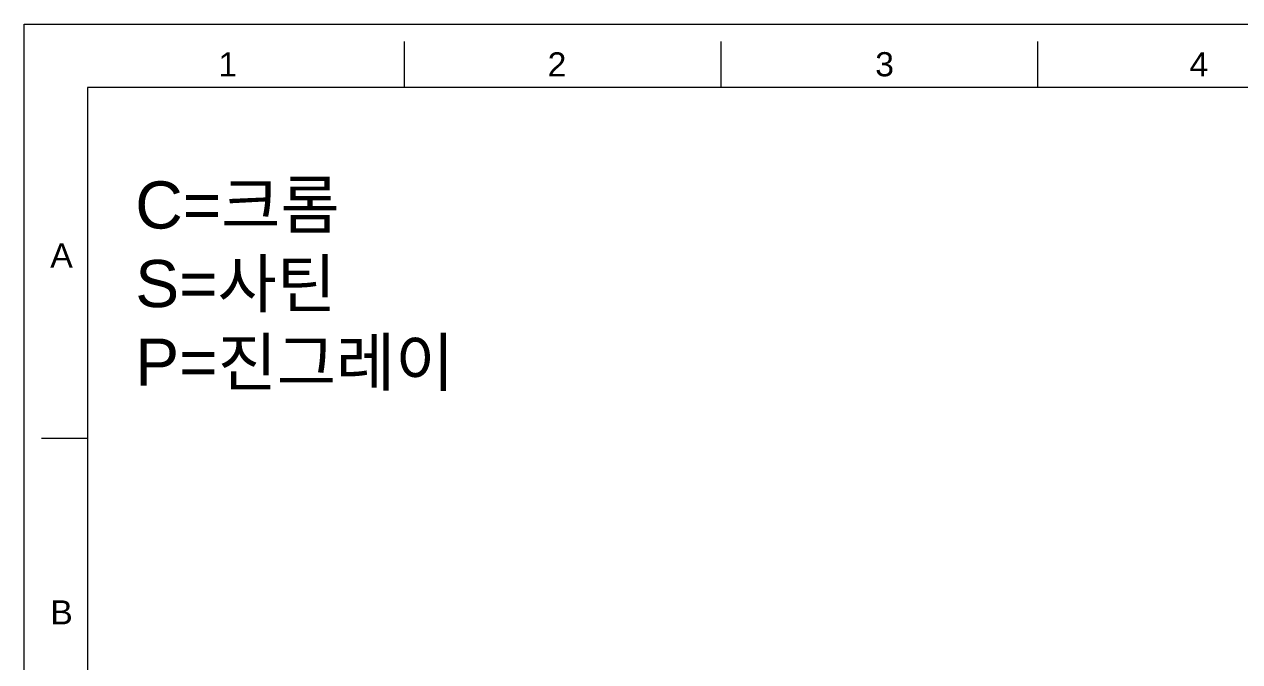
# Model space of a CAD drawing. Header units: millimetres. Extents: x 12315 to 13156, y -3112 to -2518.
# Drawn here: x 12314.7 to 12698.9, y -2719.2 to -2517.7 of the extents above; entities that cross this region are included whole.
import ezdxf

# ---------------------------------------------------------------- set-up
doc = ezdxf.new("R2010")
doc.units = ezdxf.units.MM
doc.layers.add('FORM', color=7, linetype='Continuous', lineweight=13)
doc.layers.add('TEXT', color=2, linetype='Continuous')
doc.styles.add('Arial Unicode MS', font='ARIALUNI.TTF')
doc.styles.get("Standard").update_dxf_attribs({"font": 'arial.ttf'})

msp = doc.modelspace()

# ---------------------------------------------------------------- linework, layer by layer
at = {"layer": 'FORM', "color": 7, "linetype": 'Continuous'}
for p, q in [((12314.69, -3112.38), (12314.69, -2517.68)), ((12314.69, -2517.68), (13155.69, -2517.68)), ((12434.83, -2537.7), (12434.83, -2523.15)), ((12534.95, -2537.7), (12534.95, -2523.15)), ((12635.07, -2537.7), (12635.07, -2523.15)), ((12334.71, -2537.7), (12334.71, -3092.36)), ((13135.66, -2537.7), (12334.71, -2537.7)), ((12334.71, -2648.63), (12320.16, -2648.63))]:
    msp.add_line(p, q, dxfattribs=at)

# ---------------------------------------------------------------- texts
at = {"layer": 'FORM', "color": 7, "linetype": 'Continuous', "char_height": 7.63, "attachment_point": 5}
for s, insert in [('1', (12378.99, -2530.35)), ('2', (12483.07, -2530.35)), ('3', (12586.63, -2530.35)), ('4', (12685.98, -2530.35))]:
    msp.add_mtext_dynamic_manual_height_columns(s, width=50.0595, gutter_width=12.51, heights=[0], dxfattribs=dict(at, insert=insert))
at = {"layer": 'FORM', "char_height": 7.63, "attachment_point": 5}
for s, insert in [('A', (12326.45, -2590.76)), ('B', (12326.45, -2703.59))]:
    msp.add_mtext_dynamic_manual_height_columns(s, width=10.0119, gutter_width=12.51, heights=[0], dxfattribs=dict(at, insert=insert))
at = {"layer": 'TEXT', "insert": (12349.75, -2633.56), "char_height": 14.908, "attachment_point": 7, "style": 'Arial Unicode MS'}
msp.add_mtext_dynamic_manual_height_columns('C=크롬^JS=사틴^JP=진그레이', width=167.0257, gutter_width=88.84, heights=[0], dxfattribs=at)

doc.saveas('drawing.dxf')
